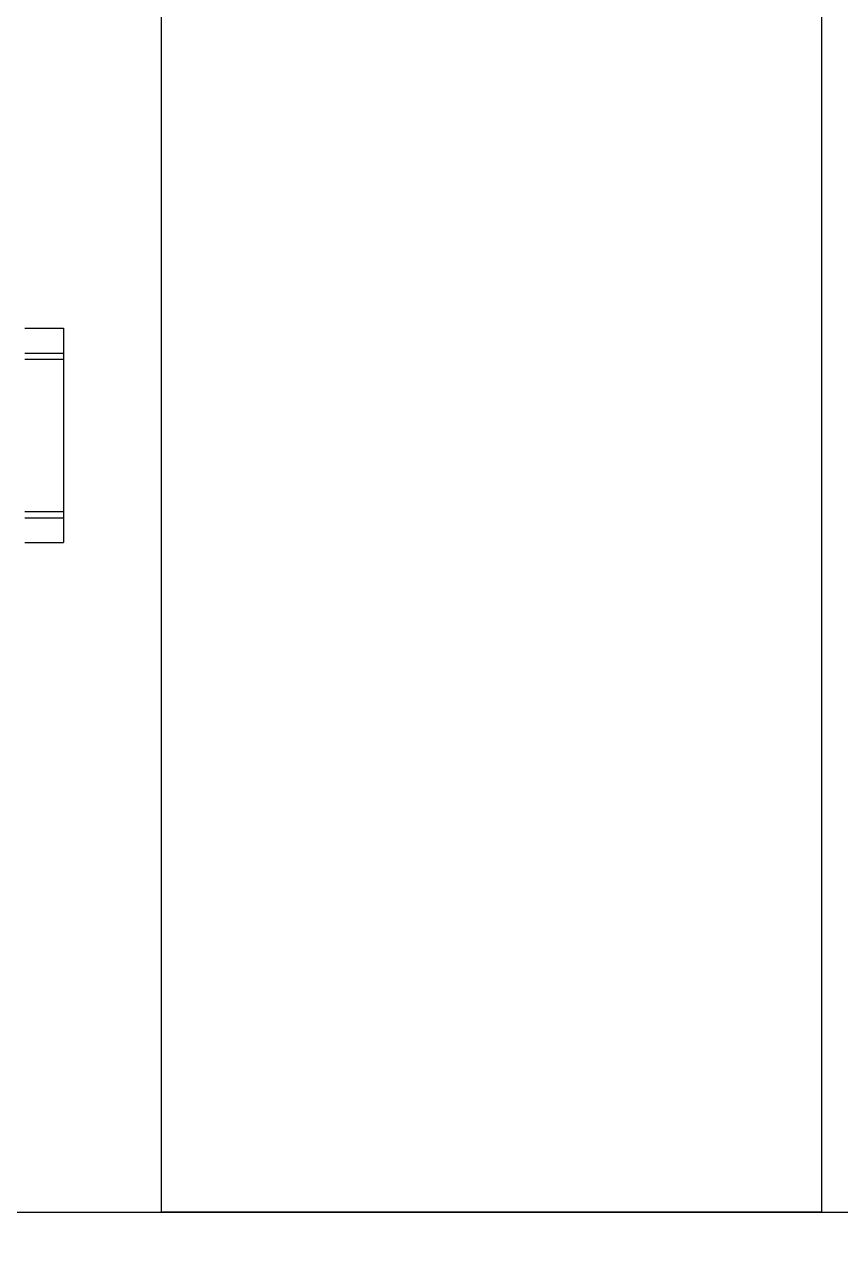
# Model space of a CAD drawing. Header units: inches. Extents: x 0 to 316, y -1 to 150.
# Drawn here: x 209.38 to 214.63, y 69.89 to 77.84 of the extents above; entities that cross this region are included whole.
import ezdxf

# ---------------------------------------------------------------- set-up
doc = ezdxf.new("R2010")
doc.units = ezdxf.units.IN
doc.header["$MEASUREMENT"] = 0

msp = doc.modelspace()

# ---------------------------------------------------------------- linework, layer by layer
at = {"color": 2}
for p, q in [((209.38117, 75.88488, 0.00271), (209.63117, 75.88488, 0.0028)), ((209.63117, 75.88488), (209.63117, 74.50488)), ((209.38117, 75.68488, 0.00271), (209.63117, 75.68488, 0.0028)), ((209.38117, 74.70488, -0.15079), (209.63117, 74.70488, -0.15086)), ((209.38117, 74.50488, 0.00271), (209.63117, 74.50488, 0.0028))]:
    msp.add_line(p, q, dxfattribs=at)
at = {"color": 2, "extrusion": (-1.00046e-30, -4.08478e-15, -1)}
msp.add_line((209.38117, 75.72488, -0.1744), (209.63117, 75.72488, -0.17449), dxfattribs=at)
at = {"color": 2, "extrusion": (0, 0, -1)}
msp.add_line((209.38117, 74.66488, -0.02091), (209.63117, 74.66488, -0.02084), dxfattribs=at)
at = {"linetype": 'Continuous'}
for points in [[(210.26224, 120.25738), (214.50897, 120.25738), (214.50897, 70.19488), (210.26224, 70.19488)], [(175.11024, 70.19488), (234.02094, 70.19488), (234.02094, 65.94488), (175.11024, 65.94488)]]:
    msp.add_lwpolyline(points, close=True, dxfattribs=at)

doc.saveas('drawing.dxf')
